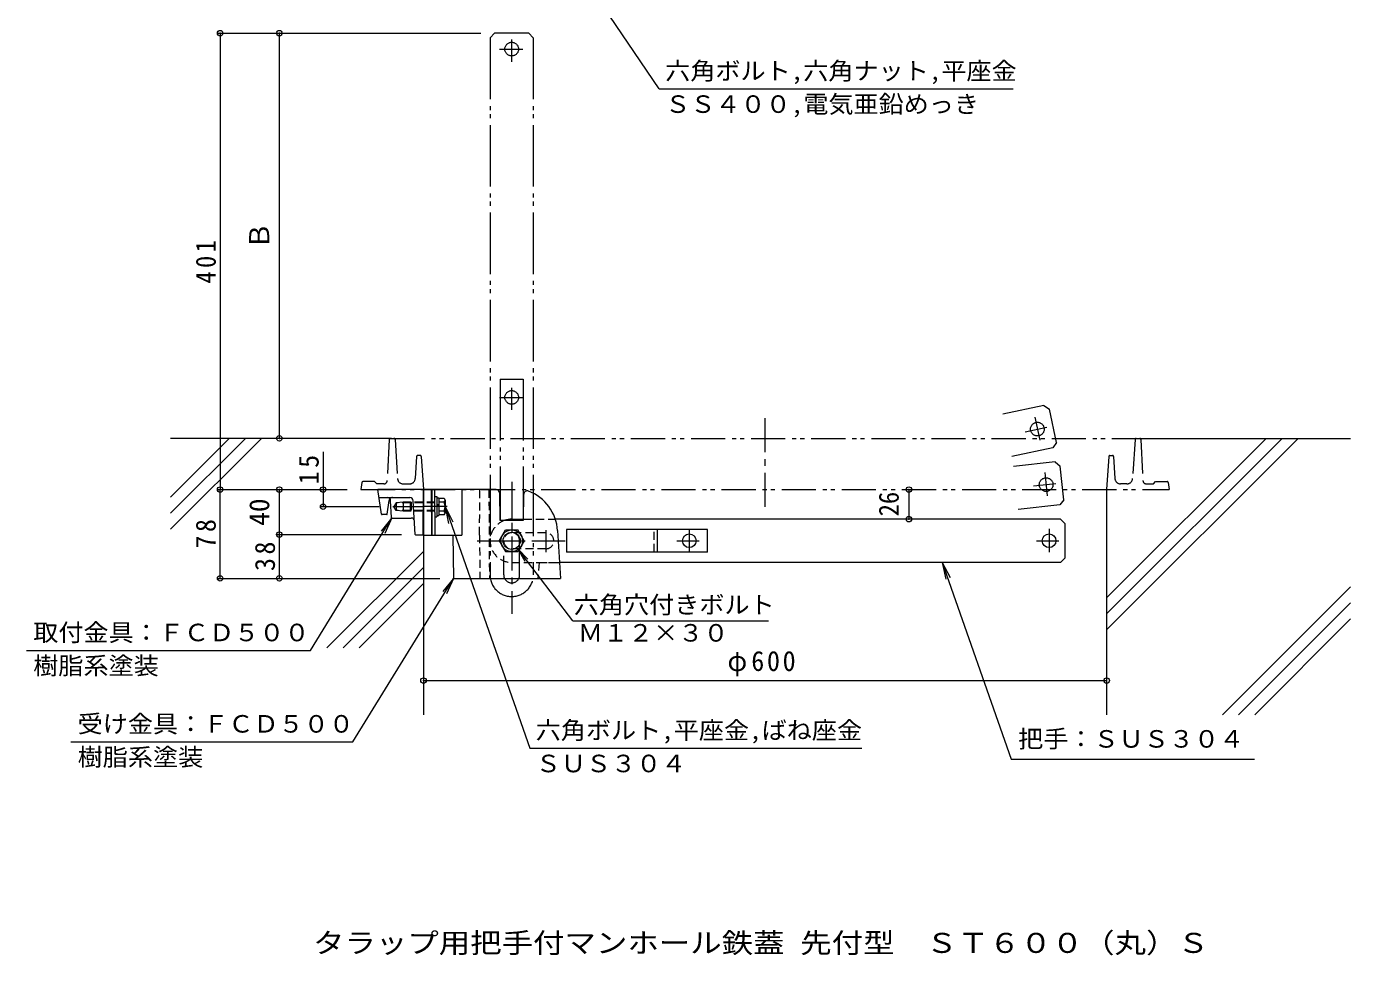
# Model space of a CAD drawing. Units: millimetres at full size, sheet at 1:6. Extents: x -800 to 1122, y -810 to 810.
# Drawn here: x -800 to 363, y -810 to 6 of the extents above; entities that cross this region are included whole.
import ezdxf
from ezdxf.enums import TextEntityAlignment as Align

# ---------------------------------------------------------------- set-up
doc = ezdxf.new("R2010")
doc.units = ezdxf.units.MM
doc.header["$LTSCALE"] = 6
doc.header["$PDMODE"] = 32
doc.header["$PDSIZE"] = 4.8
for name, pattern in [('CHAIN1', [8, 5, -1, 1, -1]), ('DASHED1', [1.8, 1.2, -0.6]), ('DOUBLE_CHAIN1', [8.8, 5, -1, 0.6, -0.6, 0.6, -1]), ('DOUBLE_CHAIN2', [12.8, 9, -1, 0.6, -0.6, 0.6, -1])]:
    doc.linetypes.add(name, pattern=pattern)
for name, color, linetype, lineweight in [('0-1_躯体', 2, 'DOUBLE_CHAIN1', 9), ('0-3_建具', 4, 'Continuous', 9), ('0-4_その他', 7, 'Continuous', 9), ('0-5_寸法', 7, 'Continuous', 9), ('0-6_ハッチ', 6, 'Continuous', 9), ('0-7', 3, 'Continuous', 9), ('0-A', 2, 'Continuous', 9), ('F-5_F-5ﾚｲﾔ', 2, 'Continuous', 9)]:
    doc.layers.add(name, color=color, linetype=linetype, lineweight=lineweight)
doc.styles.add('ＭＳ ゴシック', font='')
doc.styles.get('ＭＳ ゴシック').set_extended_font_data('MS Gothic')

msp = doc.modelspace()

# ---------------------------------------------------------------- linework, layer by layer
at = {"layer": '0-1_躯体'}
for p, q in [((-481.289, -356.872), (-483.099, -393.072)), ((-480.291, -355.922), (177.807, -355.922)), ((-476.185, -356.861), (-474.083, -391.228)), ((173.701, -356.861), (171.599, -391.228)), ((178.805, -356.872), (180.616, -393.072)), ((-457.299, -371.861), (-458.484, -391.228)), ((-454.178, -370.922), (-456.301, -370.922)), ((-453.18, -371.856), (-451.242, -400.922)), ((150.696, -371.856), (148.758, -400.922)), ((151.694, -370.922), (153.817, -370.922)), ((154.816, -371.861), (156, -391.228)), ((-505.364, -394.781), (-506.242, -400.922)), ((-494.242, -393.922), (-504.374, -393.922)), ((-492.242, -395.922), (-494.242, -393.922)), ((189.758, -395.922), (191.758, -393.922)), ((191.758, -393.922), (201.891, -393.922)), ((202.881, -394.781), (203.758, -400.922)), ((-506.242, -400.922), (203.758, -400.922)), ((-486.096, -395.922), (-492.242, -395.922)), ((-469.092, -395.922), (-463.474, -395.922)), ((166.608, -395.922), (160.991, -395.922)), ((183.612, -395.922), (189.758, -395.922))]:
    msp.add_line(p, q, dxfattribs=at)
for centre, radius, start, end in [((-480.291, -356.922), 1, 90, 177.13728), ((-477.182, -356.922), 1, 3.50032, 90), ((174.699, -356.922), 1, 90, 176.49968), ((177.807, -356.922), 1, 2.86272, 90), ((-456.301, -371.922), 1, 90.00015, 176.48788), ((-454.178, -371.922), 1, 3.81238, 89.99985), ((151.694, -371.922), 1, 90, 176.18536), ((153.817, -371.922), 1, 3.50032, 90), ((-504.374, -394.923), 1, 90, 171.87), ((-486.096, -392.922), 3, 270, 357.13751), ((-469.092, -390.923), 5, 183.50003, 270), ((-463.474, -390.923), 5, 270, 356.49997), ((160.991, -390.923), 5, 183.50003, 270), ((166.608, -390.923), 5, 270, 356.49997), ((183.612, -392.922), 3, 182.86249, 270), ((201.891, -394.923), 1, 8.13, 90)]:
    msp.add_arc(centre, radius, start, end, dxfattribs=at)
at = {"layer": '0-3_建具', "linetype": 'DOUBLE_CHAIN2'}
for p, q in [((-392.791, -3.922), (-388.791, 0.078)), ((-358.791, 0.078), (-388.791, 0.078)), ((-358.791, 0.078), (-354.791, -3.922)), ((-392.791, -3.922), (-392.791, -475.922)), ((-373.791, -24.999), (-373.791, -5.381)), ((-354.791, -3.922), (-354.791, -475.922)), ((-384.392, -13.922), (-363.893, -13.922)), ((-383.791, -303.922), (-383.791, -427.922)), ((-373.791, -330.999), (-373.791, -311.381)), ((-384.392, -319.922), (-363.893, -319.922)), ((93.726, -327.124), (57.692, -334.783)), ((93.726, -327.124), (98.47, -330.205)), ((104.707, -359.549), (98.47, -330.205)), ((77.06, -350.091), (96.25, -346.012)), ((85.691, -337.419), (89.953, -357.47)), ((104.707, -359.549), (101.626, -364.294)), ((101.626, -364.294), (65.593, -371.953)), ((103.583, -376.644), (66.945, -380.494)), ((103.583, -376.644), (107.979, -380.204)), ((111.115, -410.039), (107.979, -380.204)), ((94.515, -386.042), (96.658, -406.429)), ((84.607, -397.743), (104.118, -395.692)), ((107.555, -414.436), (70.918, -418.286)), ((111.115, -410.039), (107.555, -414.436)), ((-383.791, -427.922), (-363.791, -427.922)), ((-366.791, -475.923), (-366.791, -445.922)), ((-380.791, -475.923), (-380.791, -459.18))]:
    msp.add_line(p, q, dxfattribs=at)
at = {"layer": '0-3_建具', "linetype": 'CHAIN1'}
for p, q in [((-373.791, -394.131), (-373.791, -510.126)), ((-343.791, -436.593), (-343.791, -455.778)), ((-217.791, -435.322), (-217.791, -455.821)), ((98.209, -435.322), (98.209, -455.821)), ((-404.018, -445.922), (-326.895, -445.922)), ((-228.868, -445.922), (-209.249, -445.922)), ((87.132, -445.922), (106.751, -445.922))]:
    msp.add_line(p, q, dxfattribs=at)
at = {"layer": '0-3_建具'}
for p, q in [((-373.791, -426.922), (-363.284, -426.922)), ((108.209, -426.922), (-335.217, -426.922)), ((108.209, -426.922), (112.209, -430.922)), ((-325.792, -435.922), (-325.792, -455.922)), ((-201.791, -435.923), (-325.792, -435.922)), ((-245.791, -455.922), (-245.791, -435.923)), ((-201.791, -455.923), (-201.791, -435.923)), ((112.209, -460.922), (112.209, -430.922)), ((108.209, -464.922), (-330.791, -464.922)), ((-201.791, -455.923), (-325.792, -455.922)), ((112.209, -460.922), (108.209, -464.922))]:
    msp.add_line(p, q, dxfattribs=at)
at = {"layer": '0-3_建具', "linetype": 'DASHED1'}
for p, q in [((-363.284, -426.922), (-335.217, -426.922)), ((-343.791, -438.922), (-373.791, -438.922)), ((-248.791, -455.922), (-248.791, -435.923)), ((-343.791, -452.922), (-373.791, -452.922)), ((-373.791, -464.922), (-330.791, -464.922))]:
    msp.add_line(p, q, dxfattribs=at)
at = {"layer": '0-3_建具', "linetype": 'DOUBLE_CHAIN2'}
msp.add_lwpolyline([(-383.791, -303.922), (-363.791, -303.922), (-363.791, -427.922)], dxfattribs=at)
for centre in [(-373.791, -13.922), (-373.791, -319.922), (87.895, -347.788), (95.623, -396.585)]:
    msp.add_circle(centre, 6, dxfattribs=at)
at = {"layer": '0-3_建具'}
for centre in [(-217.791, -445.922), (98.209, -445.922)]:
    msp.add_circle(centre, 6, dxfattribs=at)
at = {"layer": '0-3_建具', "linetype": 'DASHED1'}
for centre, radius, start, end in [((-373.791, -445.922), 19, 108.67378, 270), ((-373.791, -445.922), 7, 89.99939, 270.00061), ((-343.791, -445.922), 7, 269.99939, 90.00061)]:
    msp.add_arc(centre, radius, start, end, dxfattribs=at)
at = {"layer": '0-3_建具'}
msp.add_arc((-373.791, -445.922), 19, 90, 108.67378, dxfattribs=at)
at = {"layer": '0-3_建具', "linetype": 'DOUBLE_CHAIN2'}
for centre, radius, start, end in [((-373.791, -445.922), 7, 0, 65.44019), ((-373.791, -475.922), 19, 180, 0), ((-373.791, -475.923), 7, 179.99939, 0.00061)]:
    msp.add_arc(centre, radius, start, end, dxfattribs=at)
at = {"layer": '0-4_その他'}
for p, q in [((-631.646, 0.078), (-400.791, 0.078)), ((-629.846, 0.078), (-629.846, -400.922)), ((-577.849, -355.922), (-577.849, 0.078)), ((-539.413, -367.809), (-539.413, -415.922)), ((-631.646, -400.922), (-518.242, -400.922)), ((-629.846, -478.923), (-629.846, -400.922)), ((-577.849, -440.453), (-577.849, -400.922)), ((-24.956, -400.922), (-24.956, -426.922)), ((-541.213, -415.922), (-490.133, -415.922)), ((-579.649, -440.453), (-470.47, -440.453)), ((-577.849, -478.923), (-577.849, -440.453)), ((-631.646, -478.923), (-436.959, -478.923)), ((-451.242, -568.705), (148.758, -568.705))]:
    msp.add_line(p, q, dxfattribs=at)
for p in [(-629.846, 0.078), (-577.849, 0.078), (-577.849, -355.922), (-629.846, -400.922), (-577.849, -400.922), (-539.413, -400.922), (-24.956, -400.922), (-539.413, -415.922), (-24.956, -426.922), (-577.849, -440.453), (-629.846, -478.923), (-577.849, -478.923), (-451.242, -568.705), (148.758, -568.705)]:
    msp.add_point(p, dxfattribs=at)
at = {"layer": '0-5_寸法'}
for p, q in [((-244.152, -48.898), (-395.725, 174.752)), ((-244.152, -48.898), (66.742, -48.898)), ((-451.242, -400.922), (-491.242, -400.923)), ((-490.104, -408.888), (-491.242, -400.922)), ((-451.439, -440.425), (-451.242, -400.922)), ((-489.808, -407.922), (-463.265, -407.923)), ((-479.268, -425.45), (-480.084, -410.756)), ((-458.47, -440.453), (-460.271, -410.741)), ((-432.341, -415.923), (-425.53, -429.288)), ((-432.341, -415.923), (-429.222, -430.595)), ((-432.341, -415.923), (-357.894, -628.205)), ((-479.029, -425.849), (-488.469, -437.506)), ((-479.029, -425.849), (-485.13, -439.552)), ((-478.769, -425.922), (-462.174, -425.922)), ((-451.939, -440.923), (-457.971, -440.923)), ((-320.168, -516.358), (-368.339, -453.084)), ((-368.338, -453.084), (-362.129, -463.933)), ((-368.338, -453.084), (-359.533, -461.956)), ((4.389, -464.923), (11.199, -478.288)), ((4.389, -464.923), (7.508, -479.595)), ((4.389, -464.923), (65.031, -637.672)), ((-424.959, -478.923), (-434.399, -490.58)), ((-424.959, -478.923), (-431.06, -492.626)), ((-320.168, -516.358), (-148.3, -516.358)), ((-357.894, -628.205), (-66.237, -628.205)), ((65.031, -637.672), (278.544, -637.672))]:
    msp.add_line(p, q, dxfattribs=at)
at = {"layer": '0-5_寸法', "linetype": 'CHAIN1'}
for p, q in [((-151.242, -416.066), (-151.242, -335.738)), ((-478.133, -415.922), (-451.317, -415.922))]:
    msp.add_line(p, q, dxfattribs=at)
at = {"layer": '0-5_寸法', "linetype": 'DOUBLE_CHAIN2'}
for p, q in [((-488.16, -422.493), (-490.104, -408.888)), ((-483.041, -422.489), (-481.446, -410.526)), ((-483.537, -422.923), (-487.665, -422.923))]:
    msp.add_line(p, q, dxfattribs=at)
at = {"layer": '0-5_寸法', "linetype": 'DASHED1'}
for p, q in [((-475.242, -412.598), (-477.16, -415.922)), ((-475.242, -419.246), (-477.16, -415.922)), ((-469.242, -411.922), (-475.242, -412.598)), ((-475.242, -412.598), (-475.242, -419.246)), ((-462.641, -412.598), (-475.242, -412.598)), ((-469.242, -411.922), (-469.242, -419.922)), ((-461.965, -411.922), (-469.242, -411.922)), ((-469.242, -419.922), (-475.242, -419.246)), ((-462.642, -419.246), (-475.242, -419.246)), ((-461.966, -419.922), (-469.242, -419.922))]:
    msp.add_line(p, q, dxfattribs=at)
at = {"layer": '0-5_寸法'}
for points in [[(-799.939, -542.324), (-550.349, -542.324), (-479.029, -425.849)], [(-760.926, -622.59), (-513.178, -622.59), (-424.959, -478.923)]]:
    msp.add_lwpolyline(points, dxfattribs=at)
for centre, radius, start, end in [((-489.808, -407.422), 0.5, 188.1301, 270), ((-483.079, -410.922), 3, 3.17996, 89.99858), ((-463.265, -410.923), 3, 3.46832, 89.99905), ((-478.769, -425.422), 0.5, 183.17967, 270), ((-462.174, -428.922), 3, 3.46832, 90), ((-457.971, -440.423), 0.5, 183.46832, 270), ((-451.939, -440.423), 0.5, 270, 359.71327)]:
    msp.add_arc(centre, radius, start, end, dxfattribs=at)
at = {"layer": '0-5_寸法', "linetype": 'DOUBLE_CHAIN2'}
for centre, radius, start, end in [((-478.473, -410.923), 3, 89.99905, 172.40536), ((-487.665, -422.423), 0.5, 188.13071, 270), ((-483.537, -422.423), 0.5, 270, 352.40526)]:
    msp.add_arc(centre, radius, start, end, dxfattribs=at)
at = {"layer": '0-6_ハッチ'}
for p, q in [((-479.34, -355.922), (-673.337, -355.922)), ((-593.509, -355.922), (-673.337, -435.75)), ((-607.651, -355.922), (-673.337, -421.608)), ((-621.794, -355.922), (-673.337, -407.466)), ((317.067, -355.922), (148.758, -524.232)), ((302.925, -355.922), (148.758, -510.09)), ((288.783, -355.922), (148.758, -495.947)), ((177.807, -355.922), (362.942, -355.922)), ((-451.242, -400.922), (-451.242, -598.685)), ((148.758, -400.922), (148.758, -598.685)), ((-451.242, -455.216), (-536.051, -540.025)), ((-451.242, -469.358), (-521.909, -540.025)), ((-451.242, -483.5), (-507.767, -540.025)), ((362.942, -486.291), (250.548, -598.685)), ((362.942, -500.433), (264.69, -598.685)), ((362.942, -514.575), (278.832, -598.685))]:
    msp.add_line(p, q, dxfattribs=at)
at = {"layer": '0-7'}
for p, q in [((-451.442, -440.923), (-451.242, -400.923)), ((-387.469, -400.923), (-451.242, -400.923)), ((-444.042, -440.923), (-444.242, -400.923)), ((-443.584, -440.923), (-443.777, -400.923)), ((-441.042, -440.923), (-441.242, -400.923)), ((-417.634, -400.923), (-417.508, -440.923)), ((-384.469, -403.9), (-384.291, -427.923)), ((-363.291, -427.923), (-363.122, -405.013)), ((-384.291, -427.923), (-363.291, -427.923)), ((-451.442, -440.923), (-417.508, -440.923)), ((-333.478, -437.014), (-330.791, -478.923))]:
    msp.add_line(p, q, dxfattribs=at)
at = {"layer": '0-7', "linetype": 'DASHED1'}
for p, q in [((-401.991, -440.923), (-401.791, -400.923)), ((-393.791, -400.923), (-393.391, -478.923)), ((-401.991, -440.923), (-401.791, -478.923)), ((-349.791, -464.923), (-350.791, -478.923)), ((-349.791, -464.923), (-331.689, -464.923))]:
    msp.add_line(p, q, dxfattribs=at)
at = {"layer": '0-7', "linetype": 'CHAIN1'}
for p, q in [((-373.791, -396.44), (-373.791, -458.13)), ((-430.474, -415.923), (-451.317, -415.923)), ((-386.517, -445.923), (-362.985, -445.923))]:
    msp.add_line(p, q, dxfattribs=at)
at = {"layer": '0-7'}
msp.add_lwpolyline([(-425.625, -440.923), (-424.959, -478.923), (-330.791, -478.923)], dxfattribs=at)
msp.add_circle((-373.791, -445.923), 7.5, dxfattribs=at)
for centre, radius, start, end in [((-387.469, -403.923), 3, 0.42441, 90), ((-360.122, -405.036), 3, 68.97551, 179.57559), ((-373.396, -439.573), 40, 3.66776, 68.97601)]:
    msp.add_arc(centre, radius, start, end, dxfattribs=at)
at = {"layer": '0-A'}
for p, q in [((-441.242, -406.922), (-439.642, -406.922)), ((-439.642, -406.922), (-439.642, -424.922)), ((-439.642, -408.222), (-437.642, -408.222)), ((-439.642, -413.922), (-437.642, -413.922)), ((-439.642, -414.922), (-437.642, -414.922)), ((-437.642, -408.222), (-437.642, -423.622)), ((-432.952, -408.732), (-437.642, -408.732)), ((-432.952, -411.922), (-437.642, -411.922)), ((-432.342, -410.327), (-432.342, -421.517)), ((-441.242, -424.922), (-439.642, -424.922)), ((-439.642, -423.622), (-437.642, -423.622)), ((-432.952, -419.922), (-437.642, -419.922)), ((-432.952, -423.112), (-437.642, -423.112)), ((-362.841, -445.922), (-368.326, -436.422)), ((-384.741, -445.922), (-379.256, -455.423)), ((-362.841, -445.922), (-368.326, -455.423)), ((-379.256, -455.423), (-368.326, -455.423))]:
    msp.add_line(p, q, dxfattribs=at)
at = {"layer": '0-A', "linetype": 'DASHED1'}
for p, q in [((-441.242, -412.599), (-462.642, -412.599)), ((-441.242, -411.922), (-461.965, -411.922)), ((-441.242, -419.246), (-462.642, -419.246)), ((-441.242, -419.922), (-461.965, -419.922))]:
    msp.add_line(p, q, dxfattribs=at)
msp.add_lwpolyline([(-461.965, -411.922), (-461.965, -419.922), (-462.642, -419.246), (-462.642, -412.599)], close=True, dxfattribs=at)
at = {"layer": '0-A'}
msp.add_lwpolyline([(-384.741, -445.922), (-379.256, -436.422), (-368.326, -436.422)], dxfattribs=at)
msp.add_circle((-373.771, -445.922), 9.5, dxfattribs=at)
for centre, radius, start, end in [((-445.76, -415.922), 13.418, 342.6564, 17.3436), ((-434.731, -410.327), 2.39, 318.13611, 41.86389), ((-434.731, -421.517), 2.39, 318.13611, 41.86389)]:
    msp.add_arc(centre, radius, start, end, dxfattribs=at)

# ---------------------------------------------------------------- texts
at = {"layer": '0-4_その他', "color": 2, "style": 'ＭＳ ゴシック'}
for s, p in [('Ｂ', (-581.449, -189.922)), ('40', (-581.449, -432.688))]:
    msp.add_text(s, height=17.6, rotation=90, dxfattribs=at).set_placement(p, align=Align.BOTTOM_LEFT)
at = {"layer": '0-4_その他', "color": 2, "style": 'ＭＳ ゴシック', "width": 0.9}
msp.add_text('26', height=17.6, rotation=90, dxfattribs=at).set_placement((-28.556, -424.422), align=Align.BOTTOM_LEFT)
at = {"layer": '0-4_その他', "color": 2, "char_height": 17.6, "attachment_point": 7, "rotation": 90, "style": 'ＭＳ ゴシック'}
for s, insert in [('\\T1.27;\\W0.9;401', (-633.446, -219.922)), ('\\T1.27;\\W0.95;15', (-543.013, -396.25)), ('\\T1.27;\\W0.95;78', (-633.446, -452.672)), ('\\T1.27;\\W0.95;38', (-581.449, -472.438))]:
    msp.add_mtext(s, dxfattribs=dict(at, insert=insert))
at = {"layer": '0-4_その他', "color": 2, "insert": (-184.242, -565.105), "char_height": 17.6, "attachment_point": 7, "style": 'ＭＳ ゴシック'}
msp.add_mtext('\\T1.21;\\W0.95;φ600', dxfattribs=at)
at = {"layer": '0-5_寸法', "style": 'ＭＳ ゴシック', "width": 1.05}
for s, p in [('六角ボルト,六角ナット,平座金', (-238.976, -45.378)), ('ＳＳ４００,電気亜鉛めっき', (-238.976, -74.578)), ('六角穴付きボルト', (-319.254, -514.4)), ('取付金具：ＦＣＤ５００', (-794.01, -538.804)), ('Ｍ１２×３０', (-315.654, -539.104)), ('樹脂系塗装', (-794.01, -568.004)), ('受け金具：ＦＣＤ５００', (-754.997, -619.07)), ('六角ボルト,平座金,ばね座金', (-352.718, -624.685)), ('把手：ＳＵＳ３０４', (71.031, -632.272)), ('樹脂系塗装', (-754.997, -648.27)), ('ＳＵＳ３０４', (-352.718, -653.886))]:
    msp.add_text(s, height=15.4, dxfattribs=at).set_placement(p, align=Align.BOTTOM_LEFT)
at = {"layer": 'F-5_F-5ﾚｲﾔ', "style": 'ＭＳ ゴシック', "width": 1.15}
msp.add_text('タラップ用把手付マンホール鉄蓋 先付型\u3000ＳＴ６００（丸）Ｓ', height=17.6, dxfattribs=at).set_placement((-548.25, -813.27), align=Align.BOTTOM_LEFT)

doc.saveas('drawing.dxf')
